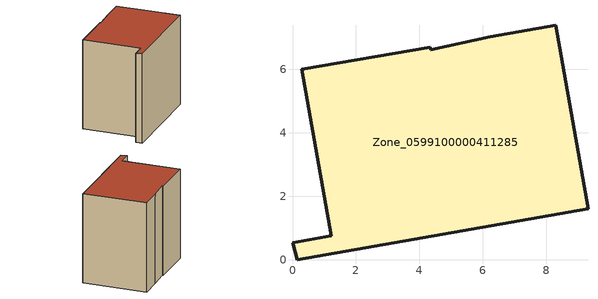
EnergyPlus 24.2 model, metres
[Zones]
Zone_0599100000411285
 floor ground (C_G): 6.23,7.03 8.3,7.38 9.31,1.6 0.16,0 0,0.53 1.22,0.75 0.29,6 4.34,6.7 4.35,6.61 z0
 wall outside (C_F): 0.16,0 9.31,1.6 8.3,7.38 6.23,7.03 4.35,6.61 4.34,6.7 0.29,6 1.22,0.75 0,0.53 0.16,0 z0:8.32
 roof outside (C_R): 8.3,7.38 6.23,7.03 4.35,6.61 4.34,6.7 0.29,6 1.22,0.75 0,0.53 0.16,0 9.31,1.6 z8.32
[BUILDING]
Pand.0599100000411285: North Axis=0; Terrain=City; Loads Convergence Tolerance Value=0.04; Temperature Convergence Tolerance Value=0.4; Solar Distribution=FullExterior; Maximum Number of Warmup Days=25; Minimum Number of Warmup Days=1
[Site:Location]
Rotterdam.The.Hague.AP_ZH_NLD Design_Conditions: Latitude=51.96; Longitude=4.45; Time Zone=1; Elevation=-4.5
[SITE:GROUNDTEMPERATURE:BUILDINGSURFACE]
18, 18, 18, 18, 18, 18, 18, 18, 18, 18, 18, 18
[MATERIAL] Thermal Absorptance=0.9; Solar Absorptance=0.7; Visible Absorptance=0.7
Name | Roughness | Thickness | Conductivity | Density | Specific Heat
G.TC.1992-2005 | MediumSmooth | 0.15 | 0.06 | 540 | 1210
F.TC.1992-2005 | Rough | 0.3 | 0.12 | 1920 | 840
R.TC.1992-2005 | MediumRough | 0.2 | 0.08 | 1500 | 1000
[CONSTRUCTION]
C_G: G.TC.1992-2005
C_F: F.TC.1992-2005
C_R: R.TC.1992-2005
[ZONE]
Zone_0599100000411285: Type=1; Multiplier=1; Ceiling Height=Autocalculate; Volume=Autocalculate; Floor Area=autocalculate; Part of Total Floor Area=Yes
[ZONEINFILTRATION:DESIGNFLOWRATE]
Infil_Zone_0599100000411285: Zone or ZoneList or Space or SpaceList=Zone_0599100000411285; Schedule=AlwaysOn; Design Flow Rate Calculation Method=Flow/Area; Flow Rate per Floor Area=0.0015; Constant Term Coefficient=1; Temperature Term Coefficient=0; Velocity Term Coefficient=0; Velocity Squared Term Coefficient=0
[HVACTEMPLATE:ZONE:IDEALLOADSAIRSYSTEM]
Zone_0599100000411285: Maximum Heating Supply Air Temperature=50; Minimum Cooling Supply Air Temperature=13; Maximum Heating Supply Air Humidity Ratio=0.0156; Minimum Cooling Supply Air Humidity Ratio=0.0077; Heating Limit=NoLimit; Cooling Limit=NoLimit; Dehumidification Control Type=ConstantSensibleHeatRatio; Cooling Sensible Heat Ratio=0.7; Dehumidification Setpoint=60; Humidification Control Type=None; Humidification Setpoint=30; Outdoor Air Method=None; Outdoor Air Flow Rate per Person=0.00944; Outdoor Air Flow Rate per Zone Floor Area=0; Outdoor Air Flow Rate per Zone=0; Demand Controlled Ventilation Type=None; Outdoor Air Economizer Type=NoEconomizer; Heat Recovery Type=None; Sensible Heat Recovery Effectiveness=0.7; Latent Heat Recovery Effectiveness=0.65
[ZONECONTROL:THERMOSTAT]
ThermostatControl_Zone_0599100000411285: Zone or ZoneList=Zone_0599100000411285; Control Type Schedule=DualSetpointControlType; Control 1=Thermostat_Zone_0599100000411285; Temperature Difference Between Cutout And Setpoint=0
[THERMOSTATSETPOINT:DUALSETPOINT]
Thermostat_Zone_0599100000411285: Heating Setpoint Temperature Schedule=HeatingSetpoint_Zone_0599100000411285; Cooling Setpoint Temperature Schedule=CoolingSetpoint_Zone_0599100000411285
[SCHEDULE:COMPACT]
HeatingSetpoint_Zone_0599100000411285: Through: 12/31, For: AllDays, Until: 24:00, 21
CoolingSetpoint_Zone_0599100000411285: Through: 12/31, For: AllDays, Until: 24:00, 24
DualSetpointControlType: Through: 12/31, For: AllDays, Until: 24:00, 4
AlwaysOn: Through: 12/31, For: AllDays, Until: 24:00, 1
